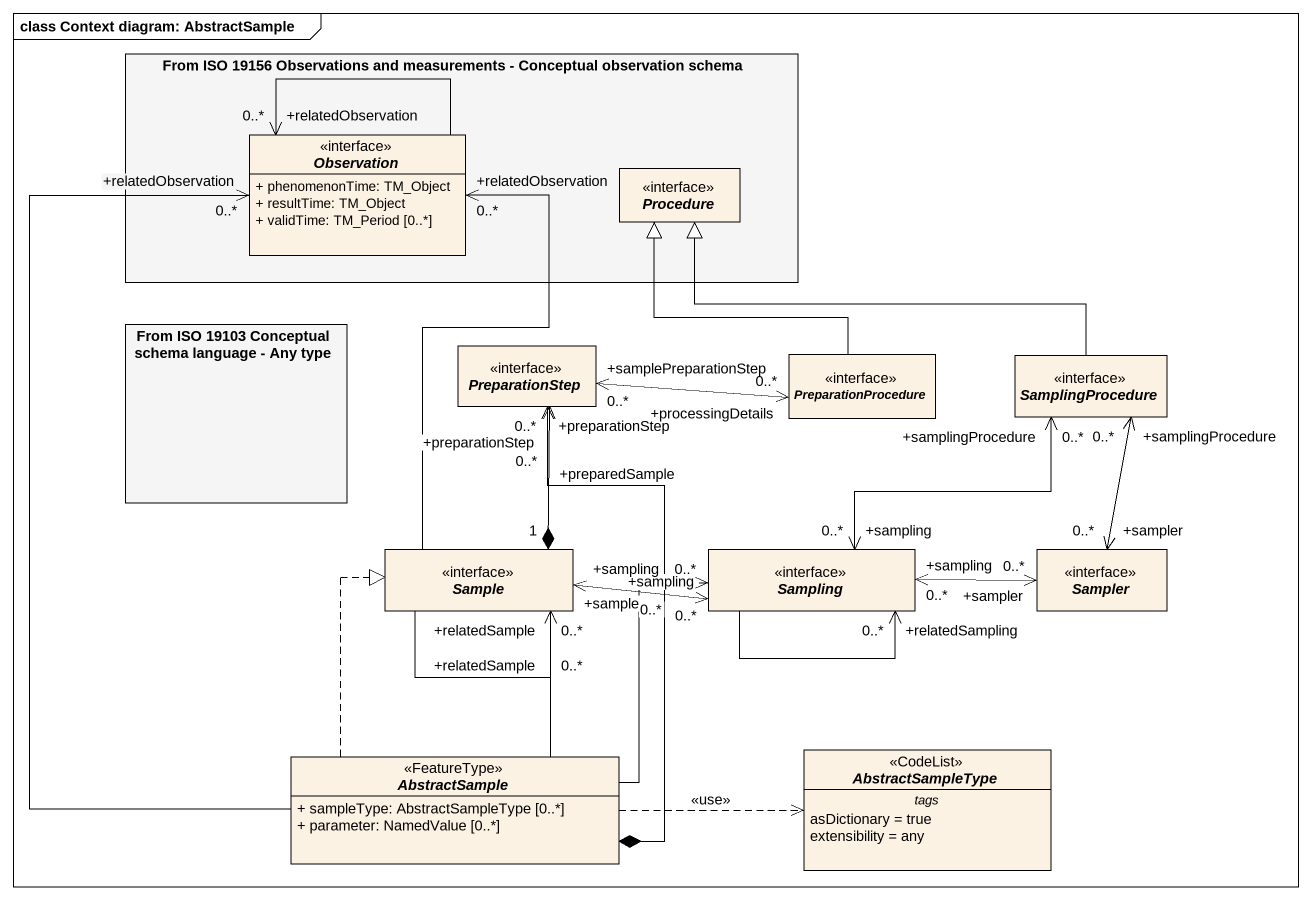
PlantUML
@startuml
mainframe class Context diagram: AbstractSample
allowmixing
hide circle
hide empty members
skinparam classAttributeIconSize 0
rectangle "From ISO 19156 Observations and measurements - Conceptual observation schema" as From_ISO_19156_Observations #F5F5F5 {
  interface Observation {
    + phenomenonTime: TM_Object
    + resultTime: TM_Object
    + validTime: TM_Period [0..*]
  }
  interface Procedure
}
rectangle "From ISO 19103 Conceptual schema language - Any type" as From_ISO_19103_Conceptual #F5F5F5
interface PreparationStep
interface PreparationProcedure
interface SamplingProcedure
interface Sample
interface Sampling
interface Sampler
abstract class AbstractSample <<FeatureType>> {
  + sampleType: AbstractSampleType [0..*]
  + parameter: NamedValue [0..*]
}
abstract class AbstractSampleType <<CodeList>> {
  -- tags --
  asDictionary = true
  extensibility = any
}
Observation --> "+relatedObservation\n0..*" Observation
PreparationStep "+samplePreparationStep\n0..*" <-right-> "+processingDetails\n0..*" PreparationProcedure
PreparationProcedure -up-|> Procedure
SamplingProcedure -left-|> Procedure
Sample -up-> "+relatedObservation\n0..*" Observation
Sample "+preparedSample\n1" *-up-> "+preparationStep\n0..*" PreparationStep
Sample --> "+relatedSample\n0..*" Sample
Sample "+sample\n0..*" <-right-> "+sampling\n0..*" Sampling
Sampling "+sampling\n0..*" <-up-> "+samplingProcedure\n0..*" SamplingProcedure
Sampling --> "+relatedSampling\n0..*" Sampling
Sampling "+sampling\n0..*" <-right-> "+sampler\n0..*" Sampler
Sampler "+sampler\n0..*" <-up-> "+samplingProcedure\n0..*" SamplingProcedure
AbstractSample -up-> "+relatedObservation\n0..*" Observation
AbstractSample *-up-> "+preparationStep\n0..*" PreparationStep
AbstractSample .up.|> Sample
AbstractSample -up-> "+relatedSample\n0..*" Sample
AbstractSample -up-> "+sampling\n0..*" Sampling
AbstractSample .right.> AbstractSampleType : <<use>>
@enduml
